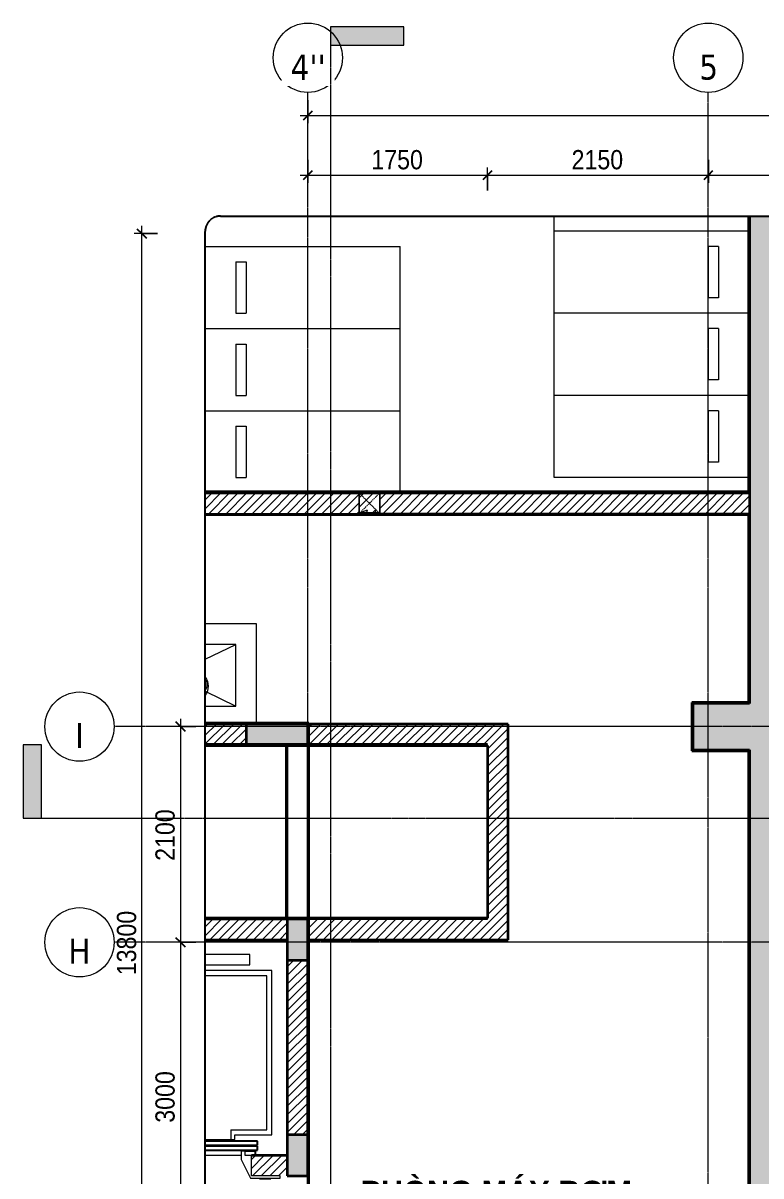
# Model space of a CAD drawing. Header units: millimetres. Extents: x 46079 to 131409, y 40831 to 60403.
# Drawn here: x 46079 to 53265, y 49162 to 60388 of the extents above; entities that cross this region are included whole.
import ezdxf

# ---------------------------------------------------------------- set-up
doc = ezdxf.new("R2010")
doc.units = ezdxf.units.MM
for name, pattern in [('Dash', [6, 3, -3]), ('Dash - Tight', [4.5, 3, -1.5]), ('Dash Dot 3_16_', [7.9375, 4.7625, -1.5875, 0, -1.5875]), ('Grid Line', [22.225, 12.7, -3.175, 3.175, -3.175]), ('Hidden', [7.14375, 4.7625, -2.38125])]:
    doc.linetypes.add(name, pattern=pattern)
for name, color, linetype, lineweight in [('0-1', 7, 'Continuous', 5), ('A-ANNO-DIMS', 211, 'Continuous', 9), ('A-ANNO-DIMS-75', 211, 'Continuous', 9), ('A-DETL-GENF-1', 9, 'Continuous', 18), ('A-DETL-GENF-2', 92, 'Dash - Tight', 18), ('A-DETL-GENF-3', 92, 'Hidden', 25), ('A-DETL-MEDM', 33, 'Continuous', 35), ('A-DOOR', 31, 'Continuous', 18), ('A-DOOR-1', 31, 'Continuous', 25), ('A-FLOR', 192, 'Continuous', 18), ('A-FLOR-1', 250, 'Continuous', 18), ('A-WALL', 113, 'Continuous', 18), ('A-WALL-1', 113, 'Continuous', 35), ('A-WALL-PATT-1', 111, 'Continuous', 18), ('C-PRKG', 70, 'Continuous', 18), ('G-ANNO-SYMB', 111, 'Continuous', 9), ('G-ANNO-SYMB-1', 111, 'Dash Dot 3_16_', 18), ('G-ANNO-TEXT-2', 7, 'Continuous', 9), ('G-IMPT', 8, 'Continuous', 18), ('M-EQPM', 50, 'Continuous', 18), ('S-COLS', 52, 'Continuous', 18), ('S-COLS-1', 9, 'Continuous', 18), ('S-COLS-2', 7, 'Continuous', 35), ('S-COLS-3', 52, 'Dash', 18), ('S-COLS-4', 52, 'Continuous', 35), ('S-COLS-HDLN', 52, 'Dash', 18), ('S-GRID-1', 1, 'Grid Line', 9), ('S-GRID-IDEN', 1, 'Continuous', 9)]:
    doc.layers.add(name, color=color, linetype=linetype, lineweight=lineweight)
doc.styles.add('Arial_B', font='arialbd.ttf', dxfattribs={"width": 0.95, "height": 225})
doc.styles.add('Tahoma_B', font='tahomabd.ttf', dxfattribs={"height": 243.75})
doc.styles.add('UTM Avo', font='', dxfattribs={"width": 0.9, "height": 187.5})
doc.styles.get('UTM Avo').set_extended_font_data('UTM Avo')
doc.dimstyles.new('1_Dim_chi_tiet_2_5', dxfattribs={"dimscale": 304.8, "dimtxt": 187.368928, "dimasz": 0.295276, "dimexe": 0.246063, "dimexo": 0.0625, "dimgap": 0.024606, "dimtad": 1, "dimdec": 0, "dimrnd": 5, "dimzin": 0, "dimdsep": 46, "dimtxsty": 'UTM Avo', "dimblk1": 'OBLIQUE', "dimblk2": 'OBLIQUE', "dimsah": 1, "dimcen": 0.09, "dimdle": 0.246063, "dimazin": 0, "dimtfac": 1, "dimtdec": 4, "dimtix": 1, "dimtmove": 0, "dimatfit": 3, "dimfxl": 0.492126, "dimfxlon": 1, "dimtvp": 1, "dimtolj": 1, "dimtzin": 0, "dimarcsym": 2})
pattern_1 = [(45, (0, 0), (-42.426407, 42.426407), [])]
pattern_2 = [(50, (0, 0), (546.5526, -47.8174), [57.15, -628.65]), (355, (0, 0), (-105.7283, 573.17), [45.72, -502.92]), (100.451, (45.55, -4), (440.8275, 525.35), [48.57, -534.27]), (46.184, (0, 152.4), (813.2367, -126.1284), [85.725, -942.975]), (96.636, (67.8, 141.9), (712.2074, 742.2826), [72.855, -801.405]), (351.184, (0, 152.4), (712.215, 742.276), [68.58, -754.38]), (21, (76.2, 114.3), (454.8433, -306.796), [57.15, -628.65]), (326, (76.2, 114.3), (185.4063, 552.5638), [45.72, -502.92]), (71.451, (114.1, 88.73), (640.2512, 245.764), [48.57, -534.27]), (37.5, (0, 0), (9.26637, 253.66504), [5.029, -491.795, 5.029, -505.511, -504.825]), (37.5, (0, 0), (9.26637, 253.66504), [-1007.364, 5.029, -499.796]), (7.5, (0, 0), (200.4594, 300.5414), [5.029, -286.055, 5.029, -480.365, -192.405]), (7.5, (0, 0), (200.4594, 300.5414), [-776.478, 5.029, -187.376]), (327.5, (-169.93, 0), (406.77284, -17.18643), [5.029, -185.471, 5.029, -589.331, -788.67]), (327.5, (-169.93, 0), (406.77284, -17.18643), [-784.86, 5.029, -783.641]), (317.5, (-246.13, 0), (444.3881, 76.2803), [5.029, -242.621, 5.029, -389.687, -560.07]), (317.5, (-246.13, 0), (444.3881, 76.2803), [-642.366, 5.029, -555.041]), (45, (0, 0), (-188.5854, 188.5854), []), (45, (0, 285.75), (-188.5854, 188.5854), [])]

# ---------------------------------------------------------------- blocks, each defined once
blk = doc.blocks.new('NCV_TKTC_KET CAU_rvt-1-TKCS_BỂ NƯỚC NGẦM - MẶT BẰNG ĐÁY BỂ')
at = {"layer": 'S-COLS-1'}
h = blk.add_hatch(dxfattribs=at)
h.set_pattern_fill('FP_2', color=256, style=0, pattern_type=2)
h.set_pattern_definition([(50, (0, 0), (546.5526, -47.8174), [57.15, -628.65]), (355, (0, 0), (-105.7283, 573.17), [45.72, -502.92]), (100.451, (45.55, -4), (440.8275, 525.35), [48.57, -534.27]), (46.184, (0, 152.4), (813.2367, -126.1284), [85.725, -942.975]), (96.636, (67.8, 141.9), (712.207, 742.283), [72.855, -801.405]), (351.184, (0, 152.4), (712.215, 742.276), [68.58, -754.38]), (21, (76.2, 114.3), (454.8433, -306.796), [57.15, -628.65]), (326, (76.2, 114.3), (185.4063, 552.5638), [45.72, -502.92]), (71.451, (114.1, 88.73), (640.2512, 245.764), [48.57, -534.27]), (37.5, (0, 0), (9.26637, 253.66504), [25.146, -471.678, 25.146, -485.394, -504.825]), (37.5, (0, 0), (9.26637, 253.66504), [-1007.364, 25.146, -479.679]), (7.5, (0, 0), (200.4594, 300.5414), [25.146, -265.938, 25.146, -460.248, -192.405]), (7.5, (0, 0), (200.4594, 300.5414), [-776.478, 25.146, -167.259]), (327.5, (-169.93, 0), (406.77284, -17.18643), [25.146, -165.354, 25.146, -569.214, -788.67]), (327.5, (-169.93, 0), (406.77284, -17.18643), [-784.86, 25.146, -763.524]), (317.5, (-246.13, 0), (444.388, 76.2803), [25.146, -222.504, 25.146, -369.57, -560.07]), (317.5, (-246.13, 0), (444.388, 76.2803), [-642.366, 25.146, -534.924])])
h.paths.add_polyline_path([(52603, 53312), (52603, 53312), (52603, 53762)])
h = blk.add_hatch(dxfattribs=at)
h.set_pattern_fill('FP_3', color=256, style=0, pattern_type=2)
h.set_pattern_definition([(45, (0, 0), (-188.5854, 188.5854), []), (45, (0, 285.75), (-188.5854, 188.5854), [])])
h.paths.add_polyline_path([(52603, 53312), (52603, 53312), (52603, 53762)])
at = {"layer": 'A-FLOR-1'}
blk.add_line((48203, 49362), (47853, 49362), dxfattribs=at)
at = {"layer": 'S-COLS-2'}
for p, q in [((53153, 58487), (53153, 57887)), ((52603, 53762), (52603, 53312))]:
    blk.add_line(p, q, dxfattribs=at)
blk = doc.blocks.new('Thang may HIEN - Dài x Rộng - 2000x2000-2402764-TKCS_BỂ NƯỚC NGẦM - MẶT BẰNG ĐÁY BỂ')
at = {"layer": 'A-DOOR'}
for p, q in [((-590, 120), (-880, 120)), ((-880, 120), (-880, 100)), ((-500, -60), (-590, 120)), ((-880, 100), (-600, 100)), ((-600, 100), (-600, -100)), ((-600, -100), (-540, -100)), ((-540, -100), (-540, -140)), ((-500, -140), (-500, -60)), ((-660, -190), (-660, -150)), ((-660, -150), (-150, -150)), ((-150, -190), (-660, -190)), ((-150, -200), (-660, -200)), ((-660, -200), (-660, -240)), ((-540, -140), (-500, -140)), ((-440, -300), (-800, -300)), ((-800, -300), (-800, -1900)), ((-660, -240), (-150, -240)), ((-440, -255), (-440, -300)), ((-400, -255), (-440, -255)), ((-150, -255), (-400, -255)), ((-400, -350), (-400, -255)), ((-400, -350), (-750, -350)), ((-750, -350), (-750, -1850)), ((-800, -1900), (-150, -1900)), ((-750, -1850), (-150, -1850)), ((-150, -1955), (-584, -1955)), ((-584, -1955), (-584, -2055)), ((-584, -2055), (-150, -2055))]:
    blk.add_line(p, q, dxfattribs=at)
at = {"layer": 'A-DOOR-1'}
for p, q in [((-680, 124), (-790, 124)), ((-790, 124), (-790, 120)), ((-680, 120), (-680, 124)), ((-600, -100), (-640, -100)), ((-640, -100), (-640, -140)), ((-150, -150), (-660, -150)), ((-660, -150), (-660, -190)), ((-660, -190), (-150, -190)), ((-150, -200), (-660, -200)), ((-660, -200), (-660, -240)), ((-640, -140), (-540, -140)), ((-660, -240), (-150, -240))]:
    blk.add_line(p, q, dxfattribs=at)
blk = doc.blocks.new('TKTC_BE NGAM TANG HAM_260130 - TKTC_XREF_260130_MB BE NGAM TANG HAM_dwg_xref- ham$0$xref - tang ham$0$BOMCHIM1-4017280-TKCS_BỂ NƯỚC NGẦM - MẶT BẰNG ĐÁY BỂ')
at = {"layer": 'G-IMPT'}
for centre, radius, start, end in [((291, 0), 152, 233.8868, 305.5518), ((274, -6), 133, 241.5564, 297.5417)]:
    blk.add_arc(centre, radius, start, end, dxfattribs=at)
blk = doc.blocks.new('TKTC_BE NGAM TANG HAM_260130 - TKTC_XREF_260130_MB BE NGAM TANG HAM_dwg-4017279-TKCS_BỂ NƯỚC NGẦM - MẶT BẰNG ĐÁY BỂ')
at = {"layer": 'G-IMPT'}
for p, q in [((-155299, -110579), (-154999, -110435)), ((-155299, -110891), (-154999, -111035))]:
    blk.add_line(p, q, dxfattribs=at)
at = {"layer": 'G-IMPT', "flags": 128}
for points in [[(-154799, -111200), (-154799, -110235), (-155299, -110235)], [(-155299, -111035), (-154999, -111035), (-154999, -110435), (-155299, -110435)]]:
    blk.add_lwpolyline(points, dxfattribs=at)
at = {"extrusion": (0, 0, -1), "xscale": 0.9913985059671329, "yscale": 0.9913985059671329, "zscale": -0.9913985059671329, "rotation": 270.1174564265244}
blk.add_blockref('TKTC_BE NGAM TANG HAM_260130 - TKTC_XREF_260130_MB BE NGAM TANG HAM_dwg_xref- ham$0$xref - tang ham$0$BOMCHIM1-4017280-TKCS_BỂ NƯỚC NGẦM - MẶT BẰNG ĐÁY BỂ', (155420, -110552), dxfattribs=at)
blk = doc.blocks.new('TKTC_BE NGAM TANG HAM_260130 - TKTC_BE NGAM TANG HAM_260130-2131746-TKCS_BỂ NƯỚC NGẦM - MẶT BẰNG ĐÁY BỂ')
blk.add_blockref('TKTC_BE NGAM TANG HAM_260130 - TKTC_XREF_260130_MB BE NGAM TANG HAM_dwg-4017279-TKCS_BỂ NƯỚC NGẦM - MẶT BẰNG ĐÁY BỂ', (169499, 147535))
blk = doc.blocks.new('XE MAY2 - xe may 2-612722-TKCS_BỂ NƯỚC NGẦM - MẶT BẰNG ĐÁY BỂ')
at = {"layer": 'C-PRKG'}
for p, q in [((-10, 800), (-1900, 800)), ((-1900, 0), (-1900, 800)), ((-300, 650), (-400, 650)), ((-400, 650), (-400, 150)), ((-300, 650), (-300, 150)), ((-300, 150), (-400, 150)), ((-10, 0), (-1900, 0))]:
    blk.add_line(p, q, dxfattribs=at)
blk = doc.blocks.new('XE MAY2 - xe may 2-V6-TKCS_BỂ NƯỚC NGẦM - MẶT BẰNG ĐÁY BỂ')
at = {"layer": 'C-PRKG'}
for p, q in [((-1900, 0), (-1900, 146)), ((-10, 0), (-1900, 0))]:
    blk.add_line(p, q, dxfattribs=at)
blk = doc.blocks.new('XE MAY2 - xe may 2-V7-TKCS_BỂ NƯỚC NGẦM - MẶT BẰNG ĐÁY BỂ')
at = {"layer": 'C-PRKG'}
blk.add_line((0, 800), (0, 0), dxfattribs=at)
blk = doc.blocks.new('XE MAY2 - xe may 2-614215-TKCS_BỂ NƯỚC NGẦM - MẶT BẰNG ĐÁY BỂ')
at = {"layer": 'C-PRKG'}
for p, q in [((0, -800), (0, 0)), ((-1900, 0), (-1900, -800)), ((0, 0), (-1900, 0)), ((-300, -150), (-400, -150)), ((-400, -650), (-400, -150)), ((-300, -650), (-300, -150)), ((-300, -650), (-400, -650)), ((0, -800), (-1900, -800))]:
    blk.add_line(p, q, dxfattribs=at)
blk = doc.blocks.new('XE MAY2 - xe may 2-V8-TKCS_BỂ NƯỚC NGẦM - MẶT BẰNG ĐÁY BỂ')
at = {"layer": 'C-PRKG'}
for p, q in [((-1900, -10), (-1900, -800)), ((0, -800), (0, -10)), ((-300, -150), (-400, -150)), ((-400, -650), (-400, -150)), ((-300, -650), (-300, -150)), ((-300, -650), (-400, -650)), ((0, -800), (-1900, -800))]:
    blk.add_line(p, q, dxfattribs=at)
blk = doc.blocks.new('G1_SOF - BO TRU - 200x200-3847069-TKCS_BỂ NƯỚC NGẦM - MẶT BẰNG ĐÁY BỂ')
at = {"layer": 'S-COLS-HDLN'}
for p, q in [((-100, -100), (100, 100)), ((100, -100), (-100, 100))]:
    blk.add_line(p, q, dxfattribs=at)
blk = doc.blocks.new('BORDER VIEW - BORDER VIEW-2143926-TKCS_BỂ NƯỚC NGẦM - MẶT BẰNG ĐÁY BỂ')
at = {"layer": 'A-DETL-GENF-3'}
for p, q in [((150, 14671), (20350, 14671)), ((0, 150), (0, 14521))]:
    blk.add_line(p, q, dxfattribs=at)
blk.add_arc((150, 14521), 150, 90, 180, dxfattribs=at)
blk = doc.blocks.new('Grid - M_Grid Head - Circle-353313-TKCS_BỂ NƯỚC NGẦM - MẶT BẰNG ĐÁY BỂ')
at = {"layer": 'S-GRID-IDEN'}
blk.add_circle((0, 0), 4.5, dxfattribs=at)
blk = doc.blocks.new('Section - 3_32_ x 3_8_-4701953-TKCS_BỂ NƯỚC NGẦM - MẶT BẰNG ĐÁY BỂ')
at = {"layer": 'G-ANNO-SYMB'}
blk.add_hatch(color=256, dxfattribs=at).paths.add_polyline_path([(0, 9.525), (0, 0), (-2.38125, 0), (-2.38125, 9.525)])
for p, q in [((0, 9.525), (-2.38125, 9.525)), ((-2.38125, 9.525), (-2.38125, 0)), ((0, 0), (0, 9.525)), ((-2.38125, 0), (0, 0))]:
    blk.add_line(p, q, dxfattribs=at)
blk = doc.blocks.new('DIMBLOCK1-TKCS_BỂ NƯỚC NGẦM - MẶT BẰNG ĐÁY BỂ')
at = {"layer": 'A-ANNO-DIMS-75'}
for p, q in [((48853, 59057), (48853, 58832)), ((48853, 58907), (48853, 59057)), ((50603, 58757), (50603, 58982)), ((48778, 58907), (50603, 58907)), ((50603, 58907), (50603, 58757))]:
    blk.add_line(p, q, dxfattribs=at)
at = {"layer": 'A-ANNO-DIMS-75', "lineweight": 25}
for p, q in [((48853, 58907), (48898, 58952)), ((50603, 58907), (50648, 58952)), ((48853, 58907), (48808, 58862)), ((50603, 58907), (50558, 58862))]:
    blk.add_line(p, q, dxfattribs=at)
at = {"layer": 'A-ANNO-DIMS-75', "color": 0, "insert": (49471, 59151), "char_height": 187.5, "width": 616.24, "attachment_point": 1, "line_spacing_factor": 1.110334, "style": 'UTM Avo'}
blk.add_mtext('1750', dxfattribs=at)
blk = doc.blocks.new('_Oblique')
at = {"color": 0, "linetype": 'ByBlock', "lineweight": -2}
blk.add_line((-0.5, -0.5), (0.5, 0.5), dxfattribs=at)
blk = doc.blocks.new('DIMBLOCK2-TKCS_BỂ NƯỚC NGẦM - MẶT BẰNG ĐÁY BỂ')
at = {"layer": 'A-ANNO-DIMS-75'}
for p, q in [((52753, 59057), (52753, 58832)), ((52753, 58907), (52753, 59057)), ((50603, 58757), (50603, 58982)), ((50603, 58907), (52753, 58907)), ((50603, 58907), (50603, 58757))]:
    blk.add_line(p, q, dxfattribs=at)
at = {"layer": 'A-ANNO-DIMS-75', "lineweight": 25}
for p, q in [((50603, 58907), (50648, 58952)), ((52753, 58907), (52798, 58952)), ((50603, 58907), (50558, 58862)), ((52753, 58907), (52708, 58862))]:
    blk.add_line(p, q, dxfattribs=at)
at = {"layer": 'A-ANNO-DIMS-75', "color": 0, "insert": (51421, 59151), "char_height": 187.5, "width": 616.24, "attachment_point": 1, "line_spacing_factor": 1.110334, "style": 'UTM Avo'}
blk.add_mtext('2150', dxfattribs=at)
blk = doc.blocks.new('DIMBLOCK3-TKCS_BỂ NƯỚC NGẦM - MẶT BẰNG ĐÁY BỂ')
at = {"layer": 'A-ANNO-DIMS-75'}
for p, q in [((52753, 59057), (52753, 58832)), ((52753, 58907), (52753, 59057)), ((67953, 58757), (67953, 58982)), ((52753, 58907), (67953, 58907)), ((67953, 58907), (67953, 58757))]:
    blk.add_line(p, q, dxfattribs=at)
at = {"layer": 'A-ANNO-DIMS-75', "lineweight": 25}
for p, q in [((52753, 58907), (52798, 58952)), ((67953, 58907), (67998, 58952)), ((52753, 58907), (52708, 58862)), ((67953, 58907), (67908, 58862))]:
    blk.add_line(p, q, dxfattribs=at)
at = {"layer": 'A-ANNO-DIMS-75', "color": 0, "insert": (60032, 59151), "char_height": 187.5, "width": 770.29, "attachment_point": 1, "line_spacing_factor": 1.110334, "style": 'UTM Avo'}
blk.add_mtext('15200', dxfattribs=at)
blk = doc.blocks.new('DIMBLOCK5-TKCS_BỂ NƯỚC NGẦM - MẶT BẰNG ĐÁY BỂ')
at = {"layer": 'A-ANNO-DIMS-75'}
for p, q in [((48853, 59638), (48853, 59413)), ((48853, 59488), (48853, 59638)), ((68253, 59338), (68253, 59563)), ((48778, 59488), (68328, 59488)), ((68253, 59488), (68253, 59338))]:
    blk.add_line(p, q, dxfattribs=at)
at = {"layer": 'A-ANNO-DIMS-75', "lineweight": 25}
for p, q in [((48853, 59488), (48898, 59533)), ((68253, 59488), (68298, 59533)), ((48853, 59488), (48808, 59443)), ((68253, 59488), (68208, 59443))]:
    blk.add_line(p, q, dxfattribs=at)
at = {"layer": 'A-ANNO-DIMS-75', "color": 0, "insert": (58232, 59731), "char_height": 187.5, "width": 770.29, "attachment_point": 1, "line_spacing_factor": 1.110334, "style": 'UTM Avo'}
blk.add_mtext('19400', dxfattribs=at)
blk = doc.blocks.new('DIMBLOCK12-TKCS_BỂ NƯỚC NGẦM - MẶT BẰNG ĐÁY BỂ')
at = {"layer": 'A-ANNO-DIMS-75', "lineweight": 25}
for p, q in [((47612, 53537), (47567, 53582)), ((47612, 53537), (47657, 53492)), ((47612, 51437), (47567, 51482)), ((47612, 51437), (47657, 51392))]:
    blk.add_line(p, q, dxfattribs=at)
at = {"layer": 'A-ANNO-DIMS-75'}
for p, q in [((47612, 53612), (47612, 51437)), ((47762, 53537), (47537, 53537)), ((47612, 53537), (47762, 53537)), ((47762, 51437), (47537, 51437)), ((47612, 51437), (47762, 51437))]:
    blk.add_line(p, q, dxfattribs=at)
at = {"layer": 'A-ANNO-DIMS-75', "color": 0, "insert": (47368, 52230), "char_height": 187.5, "width": 616.24, "attachment_point": 1, "rotation": 90, "line_spacing_factor": 1.110334, "style": 'UTM Avo'}
blk.add_mtext('2100', dxfattribs=at)
blk = doc.blocks.new('DIMBLOCK13-TKCS_BỂ NƯỚC NGẦM - MẶT BẰNG ĐÁY BỂ')
at = {"layer": 'A-ANNO-DIMS-75'}
for p, q in [((47762, 51437), (47537, 51437)), ((47612, 51437), (47612, 48437)), ((47612, 51437), (47762, 51437)), ((47762, 48437), (47537, 48437)), ((47612, 48437), (47762, 48437))]:
    blk.add_line(p, q, dxfattribs=at)
at = {"layer": 'A-ANNO-DIMS-75', "lineweight": 25}
for p, q in [((47612, 51437), (47567, 51482)), ((47612, 51437), (47657, 51392)), ((47612, 48437), (47567, 48482)), ((47612, 48437), (47657, 48392))]:
    blk.add_line(p, q, dxfattribs=at)
at = {"layer": 'A-ANNO-DIMS-75', "color": 0, "insert": (47368, 49680), "char_height": 187.5, "width": 616.24, "attachment_point": 1, "rotation": 90, "line_spacing_factor": 1.110334, "style": 'UTM Avo'}
blk.add_mtext('3000', dxfattribs=at)
blk = doc.blocks.new('DIMBLOCK24-TKCS_BỂ NƯỚC NGẦM - MẶT BẰNG ĐÁY BỂ')
at = {"layer": 'A-ANNO-DIMS-75', "lineweight": 25}
for p, q in [((47237, 58337), (47192, 58382)), ((47237, 58337), (47282, 58292)), ((47237, 44537), (47192, 44582)), ((47237, 44537), (47282, 44492))]:
    blk.add_line(p, q, dxfattribs=at)
at = {"layer": 'A-ANNO-DIMS-75'}
for p, q in [((47237, 44462), (47237, 58412)), ((47387, 58337), (47162, 58337)), ((47237, 58337), (47387, 58337)), ((47087, 44537), (47312, 44537)), ((47237, 44537), (47087, 44537))]:
    blk.add_line(p, q, dxfattribs=at)
at = {"layer": 'A-ANNO-DIMS-75', "color": 0, "insert": (46993, 51116), "char_height": 187.5, "width": 770.29, "attachment_point": 1, "rotation": 90, "line_spacing_factor": 1.110334, "style": 'UTM Avo'}
blk.add_mtext('13800', dxfattribs=at)

msp = doc.modelspace()

# ---------------------------------------------------------------- hatches: boundary and pattern name
at = {"layer": 'A-DETL-GENF-1'}
h = msp.add_hatch(dxfattribs=at)
h.set_pattern_fill('FP_6', color=256, style=0, pattern_type=2)
h.set_pattern_definition(pattern_2)
h.paths.add_polyline_path([(61202.6, 43836.9), (61202.6, 44236.9), (68352.6, 44236.9), (68352.6, 44536.9), (68252.6, 44536.9), (68252.6, 58336.9), (53452.6, 58336.9), (53452.6, 58508.2), (53152.6, 58508.2), (53152.6, 53761.9), (52602.6, 53761.9), (52602.6, 53311.9), (53152.6, 53311.9), (53152.6, 44536.9), (52577.6, 44536.9), (52577.6, 43836.9), (53027.6, 43836.9), (53027.6, 44236.9), (60702.6, 44236.9), (60702.6, 43836.9)])
h.paths.add_polyline_path([(48252.6, 44336.9), (48252.6, 44536.9), (47852.6, 44536.9), (47852.6, 44336.9)])
h.paths.add_polyline_path([(67952.6, 44536.9), (53452.6, 44536.9), (53452.6, 53311.9), (61127.6, 53311.9), (61127.6, 58036.9), (67952.6, 58036.9), (67952.6, 47515.2)])
h.paths.add_polyline_path([(48852.6, 49161.9), (48852.6, 49561.9), (48652.6, 49561.9), (48652.6, 49161.9)])
h.paths.add_polyline_path([(48852.6, 51261.9), (48852.6, 51661.9), (48652.6, 51661.9), (48652.6, 51261.9)])
h.paths.add_polyline_path([(48852.6, 53362.3), (48852.6, 53562.3), (48252.6, 53562.3), (48252.6, 53362.3)])
h.paths.add_polyline_path([(58304.2, 53611.9), (53452.6, 53611.9), (53452.6, 58036.9), (60827.6, 58036.9), (60827.6, 53611.9)])
at = {"layer": 'A-WALL-PATT-1'}
h = msp.add_hatch(dxfattribs=at)
h.set_pattern_fill('FP_1', color=256, style=0, pattern_type=2)
h.set_pattern_definition(pattern_1)
h.paths.add_polyline_path([(53142.6, 55611.9), (53152.6, 55611.9), (53152.6, 55811.9), (49552.6, 55811.9), (49552.6, 55611.9), (53055.4, 55611.9)])
h.paths.add_polyline_path([(49352.6, 55611.9), (49352.6, 55811.9), (47852.6, 55811.9), (47852.6, 55611.9)])
h = msp.add_hatch(dxfattribs=at)
h.set_pattern_fill('FP_1', color=256, style=0, pattern_type=2)
h.set_pattern_definition(pattern_1)
h.paths.add_polyline_path([(48852.6, 53361.9), (48852.6, 53362.3), (48252.6, 53362.3), (48252.6, 53561.9), (47852.6, 53561.9), (47852.6, 53361.9), (48252.6, 53361.9)])
h = msp.add_hatch(dxfattribs=at)
h.set_pattern_fill('FP_1', color=256, style=0, pattern_type=2)
h.set_pattern_definition(pattern_1)
h.paths.add_polyline_path([(48852.6, 53361.9), (50602.6, 53361.9), (50602.6, 53561.9), (48852.6, 53561.9), (48852.6, 53362.3)])
h = msp.add_hatch(dxfattribs=at)
h.set_pattern_fill('FP_1', color=256, style=0, pattern_type=2)
h.set_pattern_definition(pattern_1)
h.paths.add_polyline_path([(50802.6, 51461.9), (50802.6, 53561.9), (50602.6, 53561.9), (50602.6, 51461.9)])
h = msp.add_hatch(dxfattribs=at)
h.set_pattern_fill('FP_1', color=256, style=0, pattern_type=2)
h.set_pattern_definition(pattern_1)
h.paths.add_polyline_path([(48652.6, 51461.9), (48652.6, 51661.9), (47852.6, 51661.9), (47852.6, 51461.9)])
h = msp.add_hatch(dxfattribs=at)
h.set_pattern_fill('FP_1', color=256, style=0, pattern_type=2)
h.set_pattern_definition(pattern_1)
h.paths.add_polyline_path([(50602.6, 51461.9), (50602.6, 51661.9), (48852.6, 51661.9), (48852.6, 51461.9), (50431, 51461.9)])
h = msp.add_hatch(dxfattribs=at)
h.set_pattern_fill('FP_1', color=256, style=0, pattern_type=2)
h.set_pattern_definition(pattern_1)
h.paths.add_polyline_path([(48852.6, 49561.9), (48852.6, 51261.9), (48652.6, 51261.9), (48652.6, 49561.9)])
h = msp.add_hatch(dxfattribs=at)
h.set_pattern_fill('FP_1', color=256, style=0, pattern_type=2)
h.set_pattern_definition(pattern_1)
h.paths.add_polyline_path([(48642.6, 49161.9), (48652.6, 49161.9), (48652.6, 49361.9), (48302.6, 49361.9), (48302.6, 49161.9), (48582.6, 49161.9)])
at = {"layer": 'S-COLS-1'}
h = msp.add_hatch(dxfattribs=at)
h.set_pattern_fill('FP_6', color=256, style=0, pattern_type=2)
h.set_pattern_definition(pattern_2)
h.paths.add_polyline_path([(49552.6, 55611.9), (49552.6, 55811.9), (49352.6, 55811.9), (49352.6, 55611.9)])
h = msp.add_hatch(dxfattribs=at)
h.set_pattern_fill('FP_6', color=256, style=0, pattern_type=2)
h.set_pattern_definition(pattern_2)
h.paths.add_polyline_path([(49552.6, 55611.9), (49552.6, 55811.9), (49352.6, 55811.9), (49352.6, 55611.9)])

# ---------------------------------------------------------------- linework, layer by layer
at = {"layer": 'A-DETL-MEDM'}
for p, q in [((53152.6, 58508.2), (53152.6, 53761.9)), ((53152.6, 53761.9), (52602.6, 53761.9)), ((52602.6, 53761.9), (52602.6, 53311.9)), ((48852.6, 53562.3), (48252.6, 53562.3)), ((48252.6, 53562.3), (48252.6, 53362.3)), ((48852.6, 53362.3), (48852.6, 53562.3)), ((48252.6, 53362.3), (48852.6, 53362.3)), ((52602.6, 53311.9), (53152.6, 53311.9)), ((53152.6, 53311.9), (53152.6, 44536.9)), ((48852.6, 51661.9), (48652.6, 51661.9)), ((48652.6, 51661.9), (48652.6, 51261.9)), ((48852.6, 51261.9), (48852.6, 51661.9)), ((48652.6, 51261.9), (48852.6, 51261.9)), ((48852.6, 49561.9), (48652.6, 49561.9)), ((48652.6, 49561.9), (48652.6, 49161.9)), ((48852.6, 49161.9), (48852.6, 49561.9)), ((48652.6, 49161.9), (48852.6, 49161.9))]:
    msp.add_line(p, q, dxfattribs=at)
at = {"layer": 'A-FLOR'}
msp.add_line((48852.6, 53351.9), (48852.6, 51671.9), dxfattribs=at)
at = {"layer": 'A-WALL'}
for p, q in [((49352.6, 55611.9), (49352.6, 55811.9)), ((49552.6, 55811.9), (49552.6, 55611.9)), ((47852.6, 55611.9), (49352.6, 55611.9)), ((53152.6, 55611.9), (49552.6, 55611.9)), ((50602.6, 53351.9), (50602.6, 53361.9)), ((48862.6, 51661.9), (50602.6, 51661.9)), ((50602.6, 51661.9), (48862.6, 51661.9)), ((50602.6, 51661.9), (50602.6, 51671.9))]:
    msp.add_line(p, q, dxfattribs=at)
at = {"layer": 'A-WALL-1'}
for p, q in [((53142.6, 58508.2), (53142.6, 55821.9)), ((53142.6, 55821.9), (47852.6, 55821.9)), ((47852.6, 55811.9), (53152.6, 55811.9)), ((47852.6, 55601.9), (53142.6, 55601.9)), ((49552.6, 55611.9), (49352.6, 55611.9)), ((53142.6, 55601.9), (53142.6, 53771.9)), ((52592.6, 53771.9), (52592.6, 53301.9)), ((53142.6, 53771.9), (52592.6, 53771.9)), ((48862.6, 53571.9), (47852.6, 53571.9)), ((48252.6, 53561.9), (47852.6, 53561.9)), ((48852.6, 53561.9), (48852.6, 51671.9)), ((50802.6, 53561.9), (48852.6, 53561.9)), ((48862.6, 51671.9), (48862.6, 53571.9)), ((50802.6, 51461.9), (50802.6, 53561.9)), ((50602.6, 53361.9), (47852.6, 53361.9)), ((47852.6, 53351.9), (48642.6, 53351.9)), ((48642.6, 53351.9), (48642.6, 51671.9)), ((48652.6, 53351.9), (50602.6, 53351.9)), ((48652.6, 51671.9), (48652.6, 53351.9)), ((50602.6, 53351.9), (50602.6, 51671.9)), ((52592.6, 53301.9), (53142.6, 53301.9)), ((53142.6, 53301.9), (53142.6, 44546.9)), ((48852.6, 51671.9), (47852.6, 51671.9)), ((48652.6, 51661.9), (47852.6, 51661.9)), ((48862.6, 51661.9), (48852.6, 51661.9)), ((50602.6, 51671.9), (48862.6, 51671.9)), ((48862.6, 44536.9), (48862.6, 51661.9)), ((47852.6, 51461.9), (48652.6, 51461.9)), ((48852.6, 51461.9), (50802.6, 51461.9)), ((48652.6, 51261.9), (48652.6, 49561.9)), ((48852.6, 49561.9), (48852.6, 51261.9)), ((48852.6, 51261.9), (48852.6, 44536.9)), ((48652.6, 49361.9), (48302.6, 49361.9))]:
    msp.add_line(p, q, dxfattribs=at)
at = {"layer": 'G-ANNO-SYMB-1'}
msp.add_line((46257.8, 52644.4), (69965.2, 52644.4), dxfattribs=at)
at = {"layer": 'S-COLS'}
for p, q in [((49352.6, 55811.9), (49352.6, 55611.9)), ((49552.6, 55611.9), (49552.6, 55811.9))]:
    msp.add_line(p, q, dxfattribs=at)
at = {"layer": 'S-COLS-4'}
for p, q in [((49552.6, 55811.9), (49352.6, 55811.9)), ((49352.6, 55611.9), (49552.6, 55611.9))]:
    msp.add_line(p, q, dxfattribs=at)
at = {"layer": 'S-GRID-1'}
for p, q in [((48852.6, 57837.5), (48852.6, 59712.5)), ((52752.6, 57837.5), (52752.6, 59712.5)), ((48852.6, 44625.1), (48852.6, 57837.5)), ((52752.6, 44625.1), (52752.6, 57837.5)), ((48841.6, 53536.9), (46966.6, 53536.9)), ((67373.4, 53536.9), (48841.6, 53536.9)), ((48841.6, 51436.9), (46966.6, 51436.9)), ((67373.4, 51436.9), (48841.6, 51436.9))]:
    msp.add_line(p, q, dxfattribs=at)

# ---------------------------------------------------------------- block references
at = {"layer": '0-1'}
msp.add_blockref('NCV_TKTC_KET CAU_rvt-1-TKCS_BỂ NƯỚC NGẦM - MẶT BẰNG ĐÁY BỂ', (0, 0), dxfattribs=at)
at = {"layer": 'A-DETL-GENF-2'}
msp.add_blockref('BORDER VIEW - BORDER VIEW-2143926-TKCS_BỂ NƯỚC NGẦM - MẶT BẰNG ĐÁY BỂ', (47852.6, 43836.9), dxfattribs=at)
at = {"layer": 'A-DOOR', "rotation": 180}
msp.add_blockref('Thang may HIEN - Dài x Rộng - 2000x2000-2402764-TKCS_BỂ NƯỚC NGẦM - MẶT BẰNG ĐÁY BỂ', (47702.6, 49261.9), dxfattribs=at)
at = {"layer": 'C-PRKG'}
for name, p in [('XE MAY2 - xe may 2-V6-TKCS_BỂ NƯỚC NGẦM - MẶT BẰNG ĐÁY BỂ', (53152.6, 58362.1)), ('XE MAY2 - xe may 2-612722-TKCS_BỂ NƯỚC NGẦM - MẶT BẰNG ĐÁY BỂ', (53152.6, 57562.1)), ('XE MAY2 - xe may 2-V7-TKCS_BỂ NƯỚC NGẦM - MẶT BẰNG ĐÁY BỂ', (47852.6, 57412)), ('XE MAY2 - xe may 2-612722-TKCS_BỂ NƯỚC NGẦM - MẶT BẰNG ĐÁY BỂ', (53152.6, 56762.1)), ('XE MAY2 - xe may 2-V7-TKCS_BỂ NƯỚC NGẦM - MẶT BẰNG ĐÁY BỂ', (47852.6, 56612)), ('XE MAY2 - xe may 2-612722-TKCS_BỂ NƯỚC NGẦM - MẶT BẰNG ĐÁY BỂ', (53152.6, 55962.1))]:
    msp.add_blockref(name, p, dxfattribs=at)
at = {"layer": 'C-PRKG', "rotation": 180}
for name, p in [('XE MAY2 - xe may 2-614215-TKCS_BỂ NƯỚC NGẦM - MẶT BẰNG ĐÁY BỂ', (47852.6, 57412)), ('XE MAY2 - xe may 2-614215-TKCS_BỂ NƯỚC NGẦM - MẶT BẰNG ĐÁY BỂ', (47852.6, 56612)), ('XE MAY2 - xe may 2-V8-TKCS_BỂ NƯỚC NGẦM - MẶT BẰNG ĐÁY BỂ', (47852.6, 55812))]:
    msp.add_blockref(name, p, dxfattribs=at)
at = {"layer": 'G-ANNO-SYMB', "xscale": 74.99999999999996, "yscale": 74.99999999999996, "zscale": 74.99999999999996}
msp.add_blockref('Section - 3_32_ x 3_8_-4701953-TKCS_BỂ NƯỚC NGẦM - MẶT BẰNG ĐÁY BỂ', (46257.8, 52644.4), dxfattribs=at)
at = {"layer": 'M-EQPM'}
msp.add_blockref('TKTC_BE NGAM TANG HAM_260130 - TKTC_BE NGAM TANG HAM_260130-2131746-TKCS_BỂ NƯỚC NGẦM - MẶT BẰNG ĐÁY BỂ', (33652.6, 17236.9), dxfattribs=at)
at = {"layer": 'S-COLS-3', "rotation": 180}
msp.add_blockref('G1_SOF - BO TRU - 200x200-3847069-TKCS_BỂ NƯỚC NGẦM - MẶT BẰNG ĐÁY BỂ', (49452.6, 55711.9), dxfattribs=at)
at = {"layer": 'S-GRID-IDEN', "xscale": 74.99999999999996, "yscale": 74.99999999999996, "zscale": 74.99999999999996}
for p in [(48852.6, 60050), (52752.6, 60050)]:
    msp.add_blockref('Grid - M_Grid Head - Circle-353313-TKCS_BỂ NƯỚC NGẦM - MẶT BẰNG ĐÁY BỂ', p, dxfattribs=at)
at = {"layer": 'S-GRID-IDEN', "xscale": 74.99999999999996, "yscale": 74.99999999999996, "zscale": 74.99999999999996, "rotation": 89.99999999999982}
for p in [(46629.1, 53536.9), (46629.1, 51436.9)]:
    msp.add_blockref('Grid - M_Grid Head - Circle-353313-TKCS_BỂ NƯỚC NGẦM - MẶT BẰNG ĐÁY BỂ', p, dxfattribs=at)

# ---------------------------------------------------------------- texts
at = {"layer": 'G-ANNO-TEXT-2', "insert": (50687.6, 49000.8), "char_height": 225, "width": 2703.631, "attachment_point": 5, "line_spacing_factor": 0.936439, "style": 'Arial_B'}
msp.add_mtext('\\pt855,1710,2565,3420,4275,5130,5985,6840,7695,8550,9405,10260,11115,11970,12825,13680,14535,15390,16245,17100,17955,18810,19665,20520,21375,22230,23085,23940,24795,25650,26505,27360;PHÒNG MÁY BƠM', dxfattribs=at)

# ---------------------------------------------------------------- dimensions: what is measured, and where the dimension line sits
at = {"layer": 'A-ANNO-DIMS'}
for base, p1, p2, override, picture, middle in [((50602.6, 58907), (48852.6, 59057), (50602.6, 58757), {"dimpost": '<>', "dimfxl": 1775.528089}, 'DIMBLOCK1-TKCS_BỂ NƯỚC NGẦM - MẶT BẰNG ĐÁY BỂ', (49727.6, 59011.6)), ((52752.6, 58907), (50602.6, 58757), (52752.6, 59057), {"dimpost": '<>', "dimfxl": 2170.829335}, 'DIMBLOCK2-TKCS_BỂ NƯỚC NGẦM - MẶT BẰNG ĐÁY BỂ', (51677.6, 59011.6)), ((67952.6, 58907), (52752.6, 59057), (67952.6, 58757), {"dimpost": '<>', "dimfxl": 15203.031555}, 'DIMBLOCK3-TKCS_BỂ NƯỚC NGẦM - MẶT BẰNG ĐÁY BỂ', (60352.6, 59011.6))]:
    dim = msp.add_linear_dim(base=base, p1=p1, p2=p2, dimstyle='1_Dim_chi_tiet_2_5', override=override, dxfattribs=at)
    dim.commit()
    dim.dimension.update_dxf_attribs({"geometry": picture, "text_midpoint": middle})
for base, p1, p2, override, picture, middle in [((47237, 58336.9), (47087, 44536.9), (47387, 58336.9), {"dimpost": '<>', "dimfxl": 13803.260484}, 'DIMBLOCK24-TKCS_BỂ NƯỚC NGẦM - MẶT BẰNG ĐÁY BỂ', (47132.5, 51436.9)), ((47612, 51436.9), (47762, 53536.9), (47762, 51436.9), {"dimpost": '<>', "dimfxl": 2100}, 'DIMBLOCK12-TKCS_BỂ NƯỚC NGẦM - MẶT BẰNG ĐÁY BỂ', (47507.5, 52486.9)), ((47612, 48436.9), (47762, 51436.9), (47762, 48436.9), {"dimpost": '<>', "dimfxl": 3000}, 'DIMBLOCK13-TKCS_BỂ NƯỚC NGẦM - MẶT BẰNG ĐÁY BỂ', (47507.5, 49936.9))]:
    dim = msp.add_linear_dim(base=base, p1=p1, p2=p2, angle=90, dimstyle='1_Dim_chi_tiet_2_5', override=override, dxfattribs=at)
    dim.commit()
    dim.dimension.update_dxf_attribs({"geometry": picture, "text_midpoint": middle})

# ---------------------------------------------------------------- next in the draw order: texts
at = {"layer": 'S-GRID-IDEN', "char_height": 243.75, "attachment_point": 5, "line_spacing_factor": 0.996129, "style": 'Tahoma_B', "bg_fill": 3, "box_fill_scale": 1.25, "bg_fill_color": 256, "bg_fill_true_color": 13158600, "bg_fill_transparency": 0}
for s, insert, width in [("\\pt952.49944,1904.99888,2857.50075,3810.00019,4762.49962,5714.99906,6667.50094,7620.00037,8572.49981,9524.99925,10477.50113,11430.00056,12382.5,13334.99944,14287.49888,15240.00075,16192.50019,17144.99963,18097.49906,19050.00094,20002.50038,20954.99981,21907.49925,22860.00113,23812.50056,24765,25717.49944,26669.99887,27622.50075,28575.00019,29527.49963,30479.99906;4''", (48856.1, 59956.4), 396.75), ('\\pt952.49944,1904.99888,2857.50075,3810.00019,4762.49962,5714.99906,6667.50094,7620.00037,8572.49981,9524.99925,10477.50113,11430.00056,12382.5,13334.99944,14287.49888,15240.00075,16192.50019,17144.99963,18097.49906,19050.00094,20002.50038,20954.99981,21907.49925,22860.00113,23812.50056,24765,25717.49944,26669.99887,27622.50075,28575.00019,29527.49963,30479.99906;5', (52756.1, 59956.4), 218.25), ('\\pt952.49944,1904.99888,2857.50075,3810.00019,4762.49962,5714.99906,6667.50094,7620.00037,8572.49981,9524.99925,10477.50113,11430.00056,12382.5,13334.99944,14287.49888,15240.00075,16192.50019,17144.99963,18097.49906,19050.00094,20002.50038,20954.99981,21907.49925,22860.00113,23812.50056,24765,25717.49944,26669.99887,27622.50075,28575.00019,29527.49963,30479.99906;I', (46628.8, 53451), 163.5), ('\\pt952.49944,1904.99888,2857.50075,3810.00019,4762.49962,5714.99906,6667.50094,7620.00037,8572.49981,9524.99925,10477.50113,11430.00056,12382.5,13334.99944,14287.49888,15240.00075,16192.50019,17144.99963,18097.49906,19050.00094,20002.50038,20954.99981,21907.49925,22860.00113,23812.50056,24765,25717.49944,26669.99887,27622.50075,28575.00019,29527.49963,30479.99906;H', (46628.4, 51351), 258)]:
    msp.add_mtext(s, dxfattribs=dict(at, insert=insert, width=width))

# ---------------------------------------------------------------- next in the draw order: linework, layer by layer
at = {"layer": 'G-ANNO-SYMB-1'}
msp.add_line((49074.3, 60173.4), (49074.3, 41917.7), dxfattribs=at)

# ---------------------------------------------------------------- next in the draw order: block references
at = {"layer": 'G-ANNO-SYMB', "xscale": 74.99999999999996, "yscale": 74.99999999999996, "zscale": 74.99999999999996, "rotation": 269.9999999999996}
msp.add_blockref('Section - 3_32_ x 3_8_-4701953-TKCS_BỂ NƯỚC NGẦM - MẶT BẰNG ĐÁY BỂ', (49074.3, 60173.4), dxfattribs=at)

# ---------------------------------------------------------------- next in the draw order: dimensions: what is measured, and where the dimension line sits
at = {"layer": 'A-ANNO-DIMS'}
dim = msp.add_linear_dim(base=(68252.6, 59487.6), p1=(48852.6, 59637.6), p2=(68252.6, 59337.6), dimstyle='1_Dim_chi_tiet_2_5', override={"dimpost": '<>', "dimfxl": 19402.39077}, dxfattribs=at)
dim.commit()
dim.dimension.update_dxf_attribs({"geometry": 'DIMBLOCK5-TKCS_BỂ NƯỚC NGẦM - MẶT BẰNG ĐÁY BỂ', "text_midpoint": (58552.6, 59592.1)})

doc.saveas('drawing.dxf')
